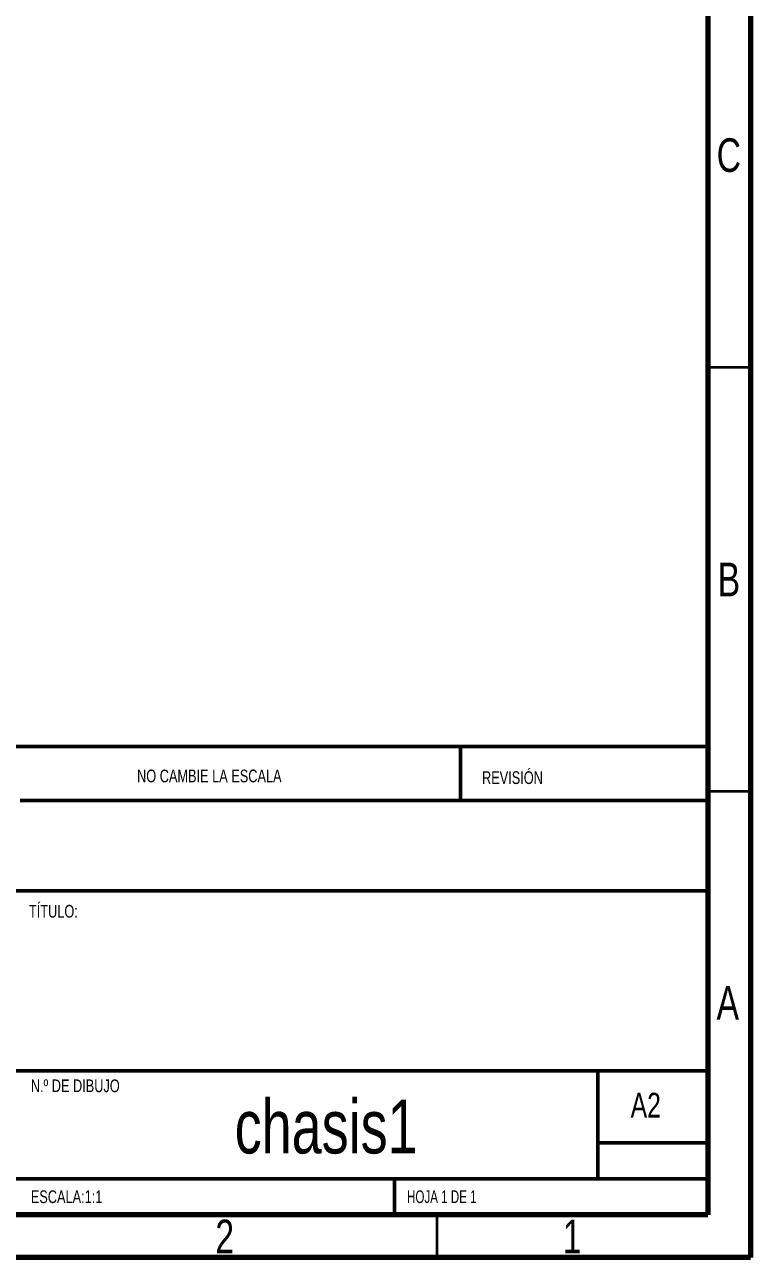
# Model space of a CAD drawing. Header units: millimetres. Extents: x 15 to 589, y 5 to 415.
# Drawn here: x 503.3 to 589, y 5 to 150.4 of the extents above; entities that cross this region are included whole.
import ezdxf

# ---------------------------------------------------------------- set-up
doc = ezdxf.new("R2010")
doc.units = ezdxf.units.MM
doc.styles.add('SLDTEXTSTYLE0', font='TXT', dxfattribs={"width": 0.75})
doc.styles.add('SLDTEXTSTYLE1', font='TXT', dxfattribs={"width": 0.681818})

msp = doc.modelspace()

# ---------------------------------------------------------------- linework, layer by layer
at = {"color": 7, "linetype": 'Continuous', "lineweight": 70}
for p, q in [((589, 415), (589, 5)), ((584, 410), (584, 10)), ((584, 10), (20, 10)), ((589, 5), (15, 5))]:
    msp.add_line(p, q, dxfattribs=at)
at = {"color": 7, "linetype": 'Continuous', "lineweight": 35}
for p, q in [((584, 110), (589, 110)), ((584, 60), (589, 60)), ((552, 10), (552, 5))]:
    msp.add_line(p, q, dxfattribs=at)
at = {"color": 7, "linetype": 'Continuous', "lineweight": 50}
for p, q in [((404, 65.25), (584, 65.25)), ((554.8, 58.875), (554.8, 65.25)), ((584, 58.875), (502.8, 58.875)), ((584, 48.25), (404, 48.25)), ((458.6, 27), (584, 27)), ((571, 14.25), (571, 27)), ((584, 18.5), (571, 18.5)), ((404, 14.25), (584, 14.25)), ((547, 10), (547, 14.25))]:
    msp.add_line(p, q, dxfattribs=at)

# ---------------------------------------------------------------- texts
at = {"color": 7, "linetype": 'Continuous', "lineweight": 0}
for s, insert, char_height, attachment_point, style in [('C', (586.45866, 137.00253), 3.96875, 2, 'SLDTEXTSTYLE0'), ('B', (586.4706, 86.94577), 3.96875, 2, 'SLDTEXTSTYLE0'), ('NO CAMBIE LA ESCALA', (516.61464, 62.53299), 1.5, 1, 'SLDTEXTSTYLE0'), ('REVISIÓN', (557.32758, 62.33491), 1.5, 1, 'SLDTEXTSTYLE0'), ('TÍTULO:', (503.85709, 46.57618), 1.5, 1, 'SLDTEXTSTYLE0'), ('A', (586.33969, 37.00253), 3.96875, 2, 'SLDTEXTSTYLE0'), ('N.º DE DIBUJO', (504.07397, 25.98606), 1.5, 1, 'SLDTEXTSTYLE0'), ('chasis1', (538.93314, 23.60691), 6.35, 2, 'SLDTEXTSTYLE0'), ('A2', (574.87116, 24.40639), 2.910417, 1, 'SLDTEXTSTYLE0'), ('ESCALA:1:1', (504.07397, 12.90009), 1.5, 1, 'SLDTEXTSTYLE0'), ('HOJA 1 DE 1', (548.47829, 12.90009), 1.5, 1, 'SLDTEXTSTYLE1'), ('2', (526.96004, 9.44577), 3.96875, 2, 'SLDTEXTSTYLE0'), ('1', (567.96004, 9.44577), 3.96875, 2, 'SLDTEXTSTYLE0')]:
    msp.add_mtext(s, dxfattribs=dict(at, insert=insert, char_height=char_height, attachment_point=attachment_point, style=style))

doc.saveas('drawing.dxf')
